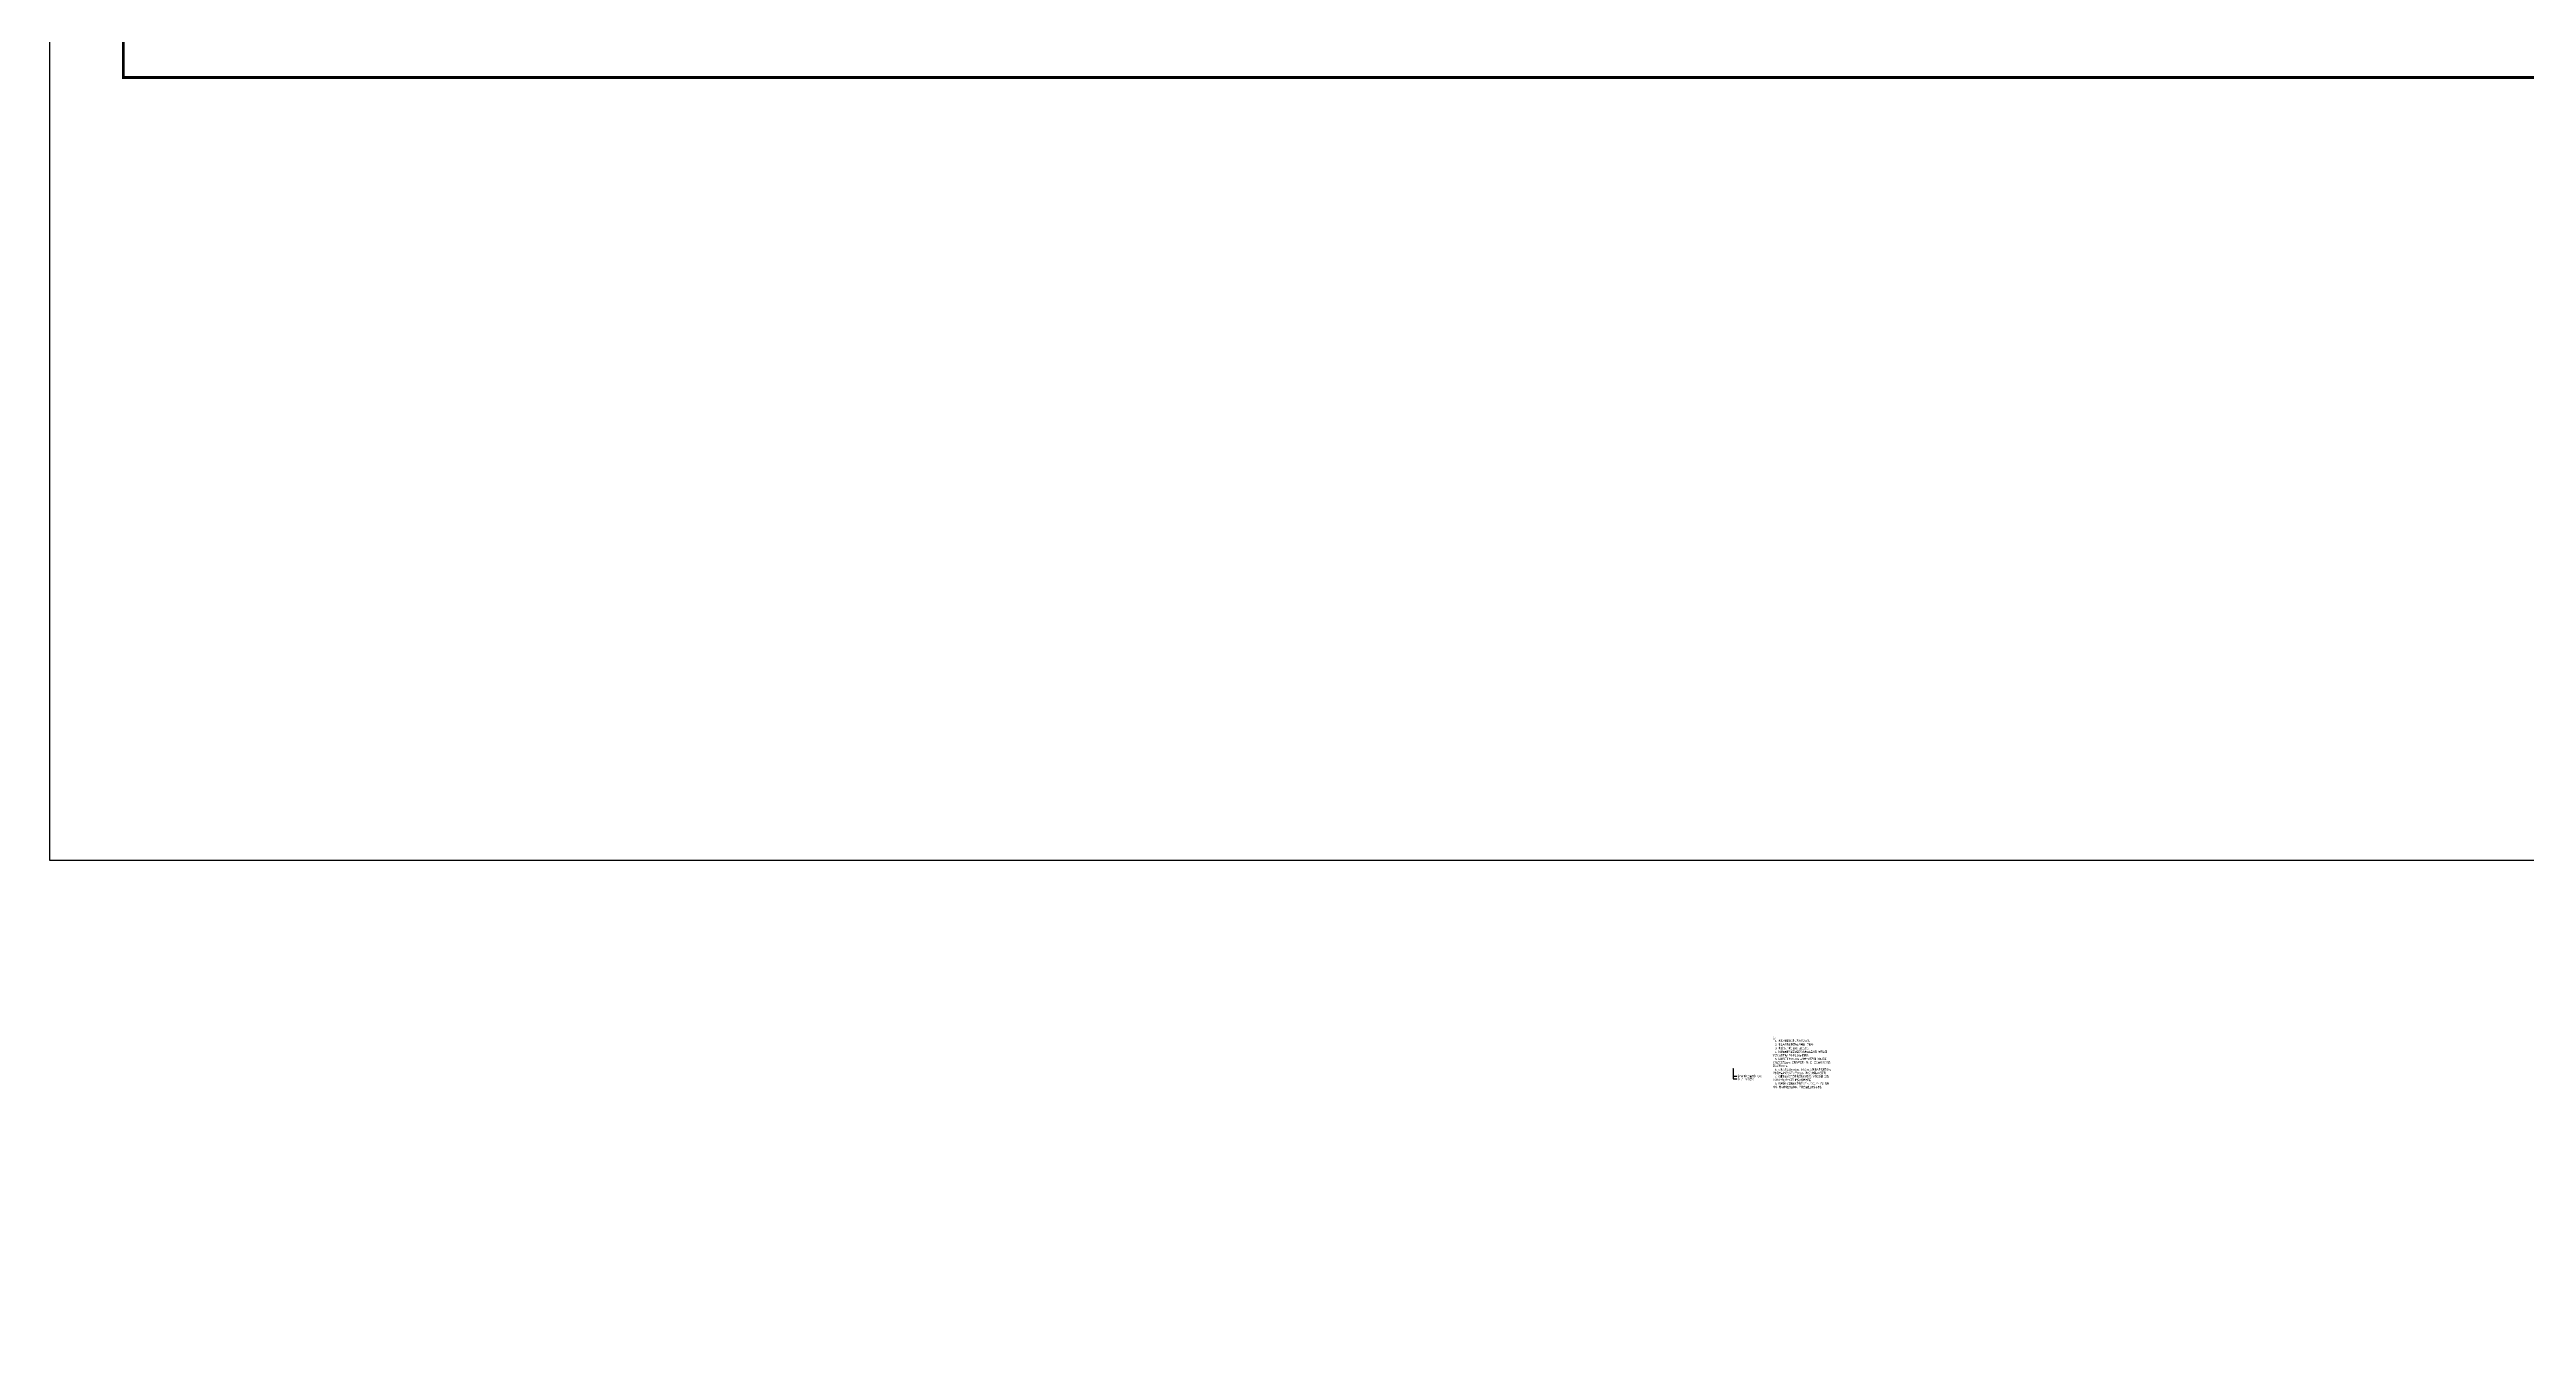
# Model space of a CAD drawing. Extents: x 529262 to 576451, y 2694391 to 2717535.
# Drawn here: x 561268 to 565463, y 2706552 to 2708739 of the extents above; entities that cross this region are included whole.
import ezdxf
from ezdxf.xclip import XClip

# ---------------------------------------------------------------- set-up
doc = ezdxf.new("R2010")
doc.units = 0
doc.header["$XCLIPFRAME"] = 0
for name, color, linetype in [('PP-COM', 7, 'Continuous'), ('PUB_TITLE', 4, 'Continuous'), ('RD-中线', 40, 'Continuous'), ('RD-红线', 7, 'Continuous'), ('雨水管径标注_YH', 95, 'Continuous')]:
    doc.layers.add(name, color=color, linetype=linetype)
doc.styles.add('SMEDI', font='smsim.shx', dxfattribs={"width": 0.75, "height": 3.5, "bigfont": 'smfs.shx'})

# ---------------------------------------------------------------- blocks, each defined once
blk = doc.blocks.new('A$C19FD0107')
at = {"layer": 'RD-中线', "color": 8, "linetype": 'Continuous', "ltscale": 100}
blk.add_lwpolyline([(-7553, 15580), (-7614.5, 15224.3, 0.022864), (-7618, 15197.1), (-7656, 14721.6, -0.017422), (-7658.4, 14700.9), (-7660.8, 14685.1, 0.009555), (-7662.3, 14673.7), (-7679.9, 14515.8, 0.004499), (-7681.1, 14505.1), (-7715.7, 14135.4, -0.025309), (-7720, 14105.4), (-7719.4, 14108.7, 0.055468), (-7721.6, 14082.3), (-7692, 12988.7), (-7675.2, 12857.9), (-7612.5, 12550.9), (-7521.7, 12281.2), (-7495, 12218, -0.012701), (-7472.8, 12161.2)], format="xyb", dxfattribs=at)
at = {"layer": 'RD-中线', "color": 8, "linetype": 'Continuous'}
blk.add_lwpolyline([(-6644.2, 14081.7), (-6605.5, 14650, 0.021107), (-6604.4, 14692.2), (-6608.5, 14938.8, 0.001548), (-6608.6, 14941.9), (-6608.8, 14951)], format="xyb", dxfattribs=at)
at = {"layer": 'RD-中线', "color": 8, "linetype": 'Continuous', "flags": 128}
blk.add_lwpolyline([(-9024.6, 14826), (-9083, 14503.8, -0.413984), (-9315.3, 14342.6), (-9629.8, 14399.3)], format="xyb", dxfattribs=at)
at = {"layer": 'RD-红线', "color": 8, "linetype": 'Continuous', "flags": 128}
blk.add_lwpolyline([(-9057.5, 14577.4), (-9071.2, 14501.7, -0.413984), (-9317.4, 14330.8), (-9598.6, 14381.5)], format="xyb", dxfattribs=at)
at = {"layer": 'RD-红线', "color": 8, "linetype": 'Continuous'}
for points in [[(-6647.6, 14296.6), (-6631.4, 14534.3)], [(-6625.1, 14097.8), (-6595, 14538.9)]]:
    blk.add_lwpolyline(points, dxfattribs=at)

msp = doc.modelspace()

# ---------------------------------------------------------------- linework, layer by layer
at = {"layer": 'PUB_TITLE', "color": 7}
msp.add_lwpolyline([(561267.748, 2707366.835), (569352.748, 2707366.835), (569352.748, 2713084.085), (561267.748, 2713084.085)], close=True, dxfattribs=at)
at = {"layer": 'PUB_TITLE', "color": 7, "const_width": 5}
msp.add_lwpolyline([(568193.3, 2711843.351), (568193.3, 2708691.925), (561392.748, 2708691.925), (561392.748, 2712581.567), (569352.748, 2712581.567)], dxfattribs=at)
at = {"layer": '雨水管径标注_YH', "color": 2}
for p, q in [((564119.417, 2707013.939), (564119.417, 2706996.386)), ((564119.417, 2707001.186), (564125.753, 2707001.186)), ((564119.417, 2706996.386), (564125.753, 2706996.386))]:
    msp.add_line(p, q, dxfattribs=at)
at = {"layer": '雨水管径标注_YH', "color": 2, "const_width": 0.919}
for points in [[(564118.958, 2707011.201, 1), (564119.877, 2707011.201, 1)], [(564118.96, 2707013.916, 1), (564119.879, 2707013.916, 1)]]:
    msp.add_lwpolyline(points, format="xyb", close=True, dxfattribs=at)

# ---------------------------------------------------------------- block references
at = {"layer": 'PP-COM'}
ref = msp.add_blockref('A$C19FD0107', (570997.993, 2694390.603), dxfattribs=at)
XClip(ref).set_block_clipping_path([(-9366.4383134884, 14428.6043910822), (-3328.4480743363, 17452.7484863754)])

# ---------------------------------------------------------------- texts
at = {"color": 8, "style": 'SMEDI', "width": 0.75}
for s, p in [('注：', (564186.67, 2707063.485)), ('   3、本图比例：横1:500；竖1:100。', (564186.821, 2707046.396)), ('   2、本图需与挡土墙横断面示意图一并使用。', (564186.821, 2707052.591)), ('   1、本图尺寸除注明外，其余均以m计。', (564186.821, 2707058.872)), ('道设计线的距离）不小于1.00m的要求。', (564186.387, 2707034.243)), ('泄水孔应高出绿化带不小于30cm。泄水孔应保持直通无阻。', (564186.717, 2707004.3)), ('沉降缝宽度为2cm。缝内沿墙的内、外、顶三边填塞涂沥青木板，', (564186.717, 2707022.3)), ('塞入深度20cm。', (564186.717, 2707016.3)), ('   4、挡土墙基础的埋置深度应符合基础埋置深度（基底至辅', (564186.717, 2707040.243)), ('   5、挡土墙每间隔10~20m应设置一道变形缝（或伸缩缝）。', (564186.717, 2707028.161)), ('   6、泄水孔孔径10cm左右，间距2m。泄水孔向外坡度为5%%%，', (564186.717, 2707010.3)), ('材料，墙背填料应分层夯实，并符合路基压实度的规定。', (564186.717, 2706980.354)), ('交通安全设施设计规范》的规定设置防撞墙。', (564186.717, 2706992.543)), ('   8、墙背填料宜采用渗水性强的砂性土、砂砾、碎（砾）石等', (564186.717, 2706986.354)), ('   7、设置于主线快车道外侧的路肩墙路段，墙顶须根据《公路', (564186.717, 2706998.602))]:
    msp.add_text(s, height=3.5, dxfattribs=at).set_placement(p)
at = {"layer": '雨水管径标注_YH', "color": 2, "style": 'SMEDI', "width": 0.75}
for s, p in [('设计两侧挡土墙对称中心线', (564126.504, 2706999.028)), ('设计挡土墙内边线', (564126.504, 2706994.111))]:
    msp.add_text(s, height=3.5, dxfattribs=at).set_placement(p)

doc.saveas('drawing.dxf')
